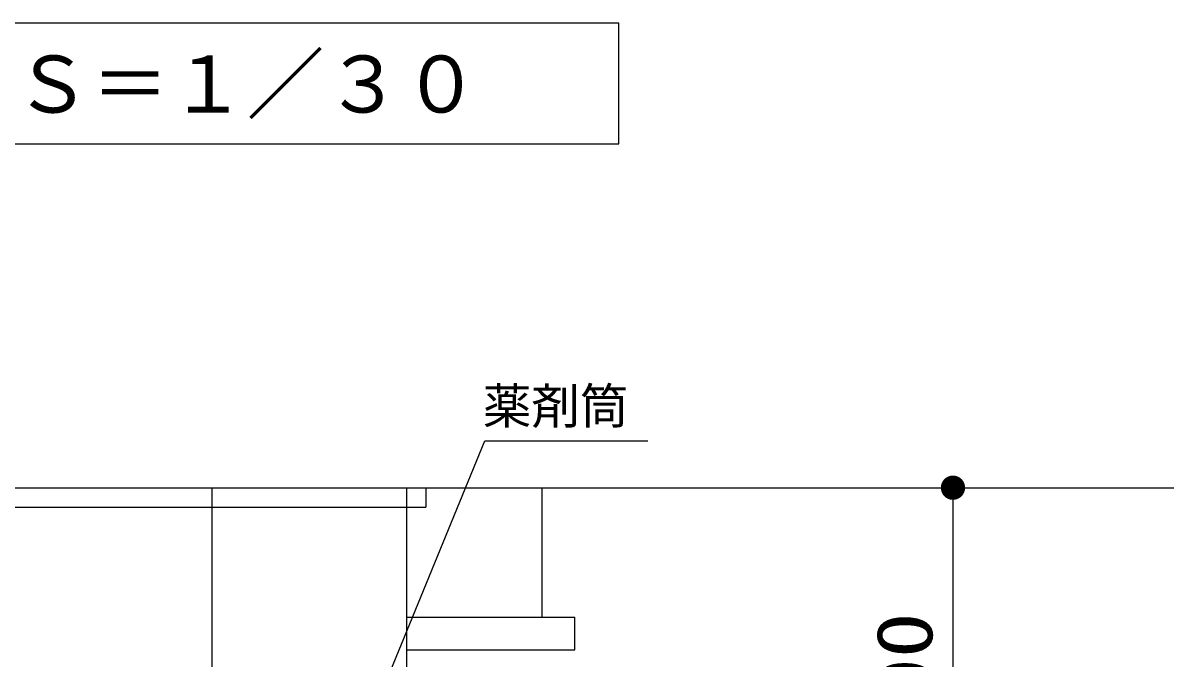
# Model space of a CAD drawing. Units: millimetres, scale not verified. Extents: x -8093 to 8093, y -5792 to 5792.
# Drawn here: x -5419 to -3642, y -1799 to -817 of the extents above; entities that cross this region are included whole.
import ezdxf
from ezdxf.enums import TextEntityAlignment as Align

# ---------------------------------------------------------------- set-up
doc = ezdxf.new("R2010")
doc.units = ezdxf.units.MM
doc.header["$LTSCALE"] = 30
doc.linetypes.add('LONG_CHAIN', pattern=[21, 18, -1, 1, -1])
for name, color, linetype, lineweight in [('0-1_00クル-フ-0躯体', 3, 'Continuous', 25), ('0-2_00クル-フ-1機器', 2, 'Continuous', 25), ('0-4_00クル-フ-6寸法', 132, 'Continuous', 25)]:
    doc.layers.add(name, color=color, linetype=linetype, lineweight=lineweight)
doc.styles.add('ＭＳ ゴシック', font='')
doc.styles.get('ＭＳ ゴシック').set_extended_font_data('MS Gothic')

msp = doc.modelspace()

# ---------------------------------------------------------------- linework, layer by layer
at = {"layer": '0-1_00クル-フ-0躯体', "color": 4}
for p, q in [((-4889, -1908.27), (-4706.05, -1462.11)), ((-4706.05, -1462.11), (-4454.07, -1462.11))]:
    msp.add_line(p, q, dxfattribs=at)
at = {"layer": '0-1_00クル-フ-0躯体', "linetype": 'LONG_CHAIN'}
msp.add_line((-5127.23, -1534.38), (-5127.23, -1942.38), dxfattribs=at)
at = {"layer": '0-1_00クル-フ-0躯体'}
msp.add_lwpolyline([(-4499.16, -1003.51), (-4499.16, -817.2), (-6528.49, -817.2), (-6528.49, -1003.51)], close=True, dxfattribs=at)
at = {"layer": '0-2_00クル-フ-1機器'}
for p, q in [((-7598.65, -1534.38), (-3641.97, -1534.38)), ((-4827.13, -1534.38), (-4827.13, -1864.38)), ((-4797.13, -1534.38), (-4797.13, -1564.38)), ((-4617.24, -1734.38), (-4617.24, -1534.38)), ((-5457.13, -1564.38), (-4797.13, -1564.38)), ((-4827.13, -1734.38), (-4567.24, -1734.38)), ((-4567.24, -1784.38), (-4567.24, -1734.38)), ((-4827.13, -1784.38), (-4567.24, -1784.38))]:
    msp.add_line(p, q, dxfattribs=at)
at = {"layer": '0-4_00クル-フ-6寸法', "color": 4}
for p, q in [((-4103.2, -1534.38), (-3983.2, -1534.38)), ((-3983.2, -1534.38), (-3983.2, -2134.38))]:
    msp.add_line(p, q, dxfattribs=at)
at = {"layer": '0-4_00クル-フ-6寸法'}
for points in [[(-3983.2, -1534.38), (-4001.03, -1528.58), (-4000.16, -1526.4)], [(-3983.2, -1534.38), (-4000.16, -1526.4), (-3999.03, -1524.33)], [(-3983.2, -1534.38), (-3999.03, -1524.33), (-3997.65, -1522.43)], [(-3983.2, -1534.38), (-3997.65, -1522.43), (-3996.03, -1520.71)], [(-3983.2, -1534.38), (-3996.03, -1520.71), (-3994.22, -1519.21)], [(-3983.2, -1534.38), (-3994.22, -1519.21), (-3992.23, -1517.95)], [(-3983.2, -1534.38), (-3992.23, -1517.95), (-3990.1, -1516.95)], [(-3983.2, -1534.38), (-3990.1, -1516.95), (-3987.86, -1516.22)], [(-3983.2, -1534.38), (-3987.86, -1516.22), (-3985.55, -1515.78)], [(-3983.2, -1534.38), (-3985.55, -1515.78), (-3983.2, -1515.63)], [(-3983.2, -1534.38), (-3983.2, -1515.63), (-3980.85, -1515.78)], [(-3983.2, -1534.38), (-3980.85, -1515.78), (-3978.54, -1516.22)], [(-3983.2, -1534.38), (-3978.54, -1516.22), (-3976.3, -1516.95)], [(-3983.2, -1534.38), (-3976.3, -1516.95), (-3974.17, -1517.95)], [(-3983.2, -1534.38), (-3974.17, -1517.95), (-3972.18, -1519.21)], [(-3983.2, -1534.38), (-3972.18, -1519.21), (-3970.36, -1520.71)], [(-3983.2, -1534.38), (-3970.36, -1520.71), (-3968.75, -1522.43)], [(-3983.2, -1534.38), (-3968.75, -1522.43), (-3967.37, -1524.33)], [(-3983.2, -1534.38), (-3967.37, -1524.33), (-3966.23, -1526.4)], [(-3983.2, -1534.38), (-3966.23, -1526.4), (-3965.37, -1528.58)], [(-3983.2, -1534.38), (-4001.91, -1533.2), (-4001.62, -1530.87)], [(-3983.2, -1534.38), (-4001.91, -1535.56), (-4001.91, -1533.2)], [(-3983.2, -1534.38), (-4001.62, -1537.89), (-4001.91, -1535.56)], [(-3983.2, -1534.38), (-4001.62, -1530.87), (-4001.03, -1528.58)], [(-3983.2, -1534.38), (-4001.03, -1540.17), (-4001.62, -1537.89)], [(-3983.2, -1534.38), (-4000.16, -1542.36), (-4001.03, -1540.17)], [(-3983.2, -1534.38), (-3999.03, -1544.43), (-4000.16, -1542.36)], [(-3983.2, -1534.38), (-3997.65, -1546.33), (-3999.03, -1544.43)], [(-3983.2, -1534.38), (-3996.03, -1548.05), (-3997.65, -1546.33)], [(-3983.2, -1534.38), (-3994.22, -1549.55), (-3996.03, -1548.05)], [(-3983.2, -1534.38), (-3992.23, -1550.81), (-3994.22, -1549.55)], [(-3983.2, -1534.38), (-3990.1, -1551.81), (-3992.23, -1550.81)], [(-3983.2, -1534.38), (-3987.86, -1552.54), (-3990.1, -1551.81)], [(-3983.2, -1534.38), (-3985.55, -1552.98), (-3987.86, -1552.54)], [(-3983.2, -1534.38), (-3983.2, -1553.13), (-3985.55, -1552.98)], [(-3983.2, -1534.38), (-3965.37, -1528.58), (-3964.78, -1530.87)], [(-3983.2, -1534.38), (-3964.78, -1530.87), (-3964.49, -1533.2)], [(-3983.2, -1534.38), (-3964.49, -1533.2), (-3964.49, -1535.56)], [(-3983.2, -1534.38), (-3980.85, -1552.98), (-3983.2, -1553.13)], [(-3983.2, -1534.38), (-3978.54, -1552.54), (-3980.85, -1552.98)], [(-3983.2, -1534.38), (-3976.3, -1551.81), (-3978.54, -1552.54)], [(-3983.2, -1534.38), (-3974.17, -1550.81), (-3976.3, -1551.81)], [(-3983.2, -1534.38), (-3972.18, -1549.55), (-3974.17, -1550.81)], [(-3983.2, -1534.38), (-3970.36, -1548.05), (-3972.18, -1549.55)], [(-3983.2, -1534.38), (-3968.75, -1546.33), (-3970.36, -1548.05)], [(-3983.2, -1534.38), (-3967.37, -1544.43), (-3968.75, -1546.33)], [(-3983.2, -1534.38), (-3966.23, -1542.36), (-3967.37, -1544.43)], [(-3983.2, -1534.38), (-3965.37, -1540.17), (-3966.23, -1542.36)], [(-3983.2, -1534.38), (-3964.78, -1537.89), (-3965.37, -1540.17)], [(-3983.2, -1534.38), (-3964.49, -1535.56), (-3964.78, -1537.89)]]:
    msp.add_solid(points, dxfattribs=at)

# ---------------------------------------------------------------- texts
at = {"layer": '0-1_00クル-フ-0躯体', "color": 4, "style": 'ＭＳ ゴシック'}
for s, height, p in [('Ｓ＝１／３０', 87.98, (-5433.69, -981.81)), ('薬剤筒', 54.99, (-4709.15, -1452.22))]:
    msp.add_text(s, height=height, dxfattribs=at).set_placement(p, align=Align.BOTTOM_LEFT)
at = {"layer": '0-4_00クル-フ-6寸法', "color": 3, "style": 'ＭＳ ゴシック', "width": 1.2}
msp.add_text('600', height=86.66, rotation=90, dxfattribs=at).set_placement((-3989.05, -1938.95), align=Align.BOTTOM_LEFT)

doc.saveas('drawing.dxf')
